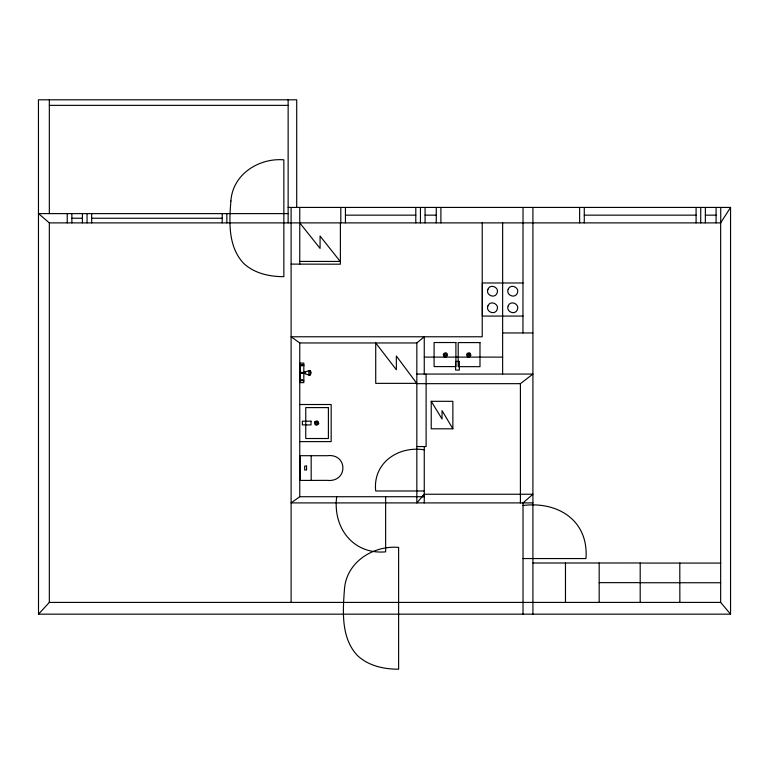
<?xml version="1.0" encoding="UTF-8"?>
<svg xmlns="http://www.w3.org/2000/svg" width="769" height="769" viewBox="0 0 769 769"><rect width="100%" height="100%" fill="white"/><g stroke="black" fill="none" stroke-linecap="round" stroke-linejoin="round"><path stroke-width="1.15" d="M288.135 207.428L730.55 207.428L720.659 222.885L720.659 602.415L730.55 614.162L38.508 614.162L38.45 99.797L296.709 99.797L296.709 207.428M422.402 496.726L424.257 494.246L532.917 494.246L523.026 502.907L523.026 614.162M424.257 494.246L416.836 502.907L416.836 342.955L424.257 336.774L424.257 374.061M38.508 614.162L49.331 602.415L49.331 222.885L38.508 213.609M416.836 383.664L520.411 383.664L532.917 374.061L416.836 374.061M424.257 496.726L299.756 496.726L291.105 502.907L532.917 502.907M445.799 357.066L447.587 355.288L446.952 353.375L445.799 352.74L443.886 353.375L443.261 354.519L443.886 356.432L445.04 357.066M469.128 357.066L470.907 355.288L470.272 353.375L469.128 352.74L467.216 353.375L466.581 354.519L467.216 356.432L468.359 357.066M311.176 480.414L327.104 480.356C348.069 482.682 348.242 453.181 327.104 455.7L300.064 455.7L300.064 480.414L311.176 480.414L311.176 455.7M49.331 105.363L288.135 105.363M38.45 213.609L288.135 213.609M345.444 215.157L415.798 215.157M425.074 215.157L436.263 215.157M584.277 215.157L696.089 215.157M705.365 215.157L716.083 215.157M71.863 218.242L82.418 218.242M91.694 218.242L222.212 218.242M49.331 222.885L720.726 222.885L720.726 207.428M299.756 261.431L340.379 261.431M291.105 264.103L340.379 264.19L340.379 222.895M523.093 282.982L482.374 282.982L482.374 316.069L523.093 316.069M502.618 332.958L532.917 332.958M482.23 222.875L482.23 336.774L291.105 336.774L299.756 342.955L416.836 342.955M424.296 357.114L502.618 357.114M300.064 372.052C303.918 373.83 307.042 370.523 310.301 370.6L311.195 372.667L310.301 375.176C307.042 375.253 303.918 371.927 300.064 373.715M300.064 380.645L303.832 380.645M431.226 401.312L452.864 401.312L452.864 428.804L431.226 428.804L431.226 401.312L442.04 419.009L442.04 410.617L452.864 428.804M299.756 404.513L331.17 404.513L331.17 441.608L299.756 441.608M416.836 446.549L426.113 446.549L426.113 374.061M424.257 449.827C398.313 445.684 372.667 462.794 375.685 490.978L424.257 490.978M523.026 505.493C558.006 501.09 588.737 520.594 585.988 558.563L523.026 558.554M532.917 563.014L640.192 562.975L640.192 602.406M640.192 563.071L720.659 563.071M599.176 582.642L640.192 582.642M640.192 582.739L720.659 582.739M49.331 602.415L720.659 602.406M299.756 222.895L320.067 248.425L320.067 236.035L340.379 261.643M730.55 207.428L730.55 614.162M716.083 207.428L716.083 222.875M705.365 207.428L705.365 222.875M700.722 207.428L700.722 222.885M696.089 207.428L696.089 222.875M679.796 563.071L679.854 602.406M599.176 562.975L599.176 602.367M584.277 207.428L584.277 222.875M579.634 207.428L579.634 222.885M565.475 563.014L565.475 602.367M532.917 207.428L532.917 614.162M523.026 207.428L522.949 332.958M520.411 383.664L520.411 502.907M502.647 222.856L502.628 374.061M440.897 207.428L440.897 222.885M436.263 207.428L436.263 222.875M425.074 207.428L425.074 222.875M424.257 446.549L424.257 502.907M420.441 207.428L420.441 222.885M415.798 207.428L415.798 222.875M385.634 496.726L385.634 551.854C352.942 554.689 332.717 527.63 336.678 496.726M345.444 207.428L345.444 222.875M340.811 207.428L340.811 222.885M305.014 372.052L305.014 373.715M303.832 372.052L303.832 363.083L300.064 363.083L300.064 382.626L303.832 382.626L303.832 373.715M299.756 207.428L299.756 264.19M299.756 342.955L299.756 496.726M291.105 207.428L291.105 602.415M288.135 99.797L288.135 222.885M226.845 213.609L226.845 222.885M222.212 213.609L222.212 222.875M91.694 213.609L91.694 222.875M87.051 213.609L87.051 222.885M82.418 213.609L82.418 222.875M71.863 213.609L71.863 222.875M67.23 213.609L67.23 222.885M49.331 99.797L49.331 213.609M230.911 201.007C229.124 222.058 228.057 246.618 243.513 263.219C254.241 273.418 269.467 276.677 283.857 276.667L283.857 159.827C258.769 157.799 232.584 174.361 230.911 201.007M344.445 589.515C342.772 611.74 340.994 637.818 357.345 655.438C368.322 665.877 383.904 669.213 398.621 669.203L398.621 547.374C372.955 545.298 346.156 562.254 344.445 589.515M487.94 289.288C485.306 294.921 494.746 299.208 497.053 293.143C499.687 287.51 490.247 283.223 487.94 289.288M487.94 305.86C485.306 311.483 494.746 315.78 497.053 309.705C499.687 304.082 490.247 299.795 487.94 305.86M508.194 289.288C505.56 294.921 514.999 299.208 517.316 293.143C519.95 287.51 510.51 283.223 508.194 289.288M508.194 305.86C505.56 311.493 514.999 315.78 517.316 309.705C519.95 304.082 510.51 299.795 508.194 305.86M302.294 379.723C302.361 381.703 300.89 379.252 302.294 379.723M310.388 373.263C307.898 380.895 308.754 364.179 310.388 373.263M301.977 365.188C300.929 366.39 302.957 366.438 301.977 365.188M315.079 421.527L314.454 422.671L315.079 424.584L316.232 425.219L318.145 424.584L318.779 423.44L318.145 421.527L316.991 420.893L315.079 421.527M315.742 422.181L315.742 423.93L317.491 423.93L317.491 422.181L315.742 422.181M444.549 354.028L444.549 355.778L446.289 355.778L446.289 354.028L444.549 354.028M467.869 354.028L467.869 355.778L469.619 355.778L469.619 354.028L467.869 354.028M455.902 342.532L434.101 342.532L434.101 366.602L455.902 366.602L455.902 342.532M479.991 342.589L458.199 342.589L458.199 366.659L479.991 366.659L479.991 342.589M459.333 361.43L455.623 361.43L455.623 370.081L459.333 370.081L459.333 361.43M303.832 365.131L300.064 365.131L303.832 365.188M416.836 383.356L375.724 383.356L375.724 342.955L396.352 369.754L396.352 356.018L416.769 383.356M328.392 407.599L305.754 407.599L305.754 438.513L328.392 438.513L328.392 407.599M311.022 421.201L302.371 421.201L302.371 424.911L311.022 424.911L311.022 421.201M306.562 466.091L304.687 466.091L304.687 470.022L306.562 470.022L306.562 466.091"/></g></svg>
